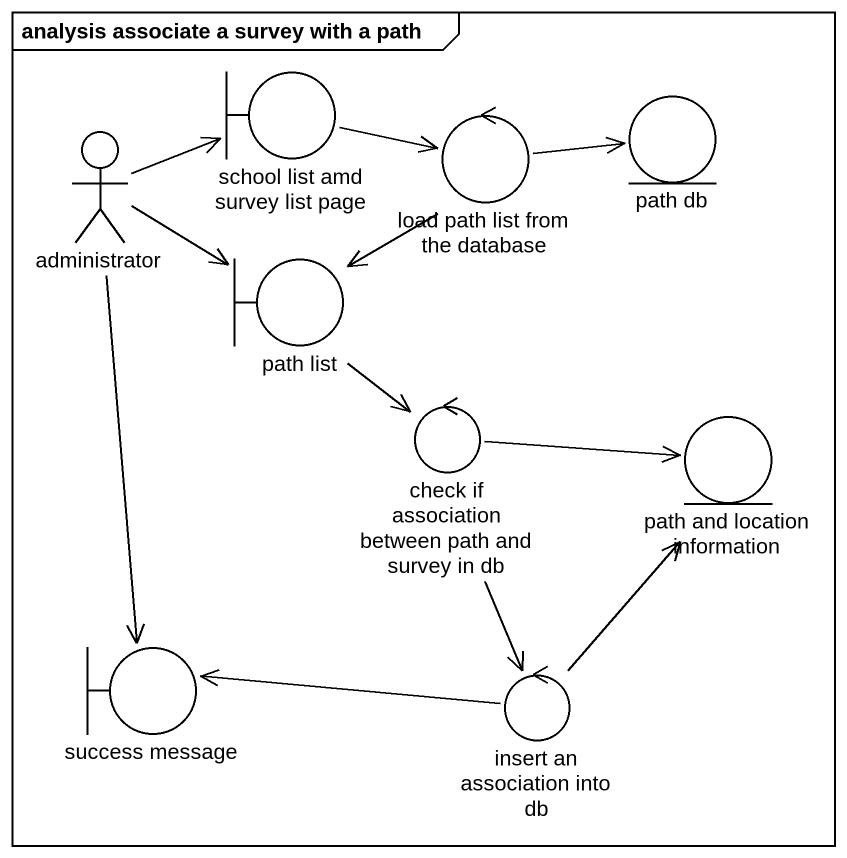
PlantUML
@startuml
mainframe analysis associate a survey with a path
boundary "school list amd survey list page" as school_list_amd_survey_list
actor administrator
control "load path list from the database" as load_path_list_from_the
entity "path db" as path_db
boundary "path list" as path_list
control "check if association between path and survey in db" as check_if_association
entity "path and location information" as path_and_location
boundary "success message" as success_message
control "insert an association into db" as insert_an_association_into
school_list_amd_survey_list -right-> load_path_list_from_the
administrator -right-> school_list_amd_survey_list
administrator -right-> path_list
administrator --> success_message
load_path_list_from_the -right-> path_db
load_path_list_from_the --> path_list
path_list --> check_if_association
check_if_association -right-> path_and_location
check_if_association --> insert_an_association_into
insert_an_association_into -up-> path_and_location
insert_an_association_into -left-> success_message
@enduml
